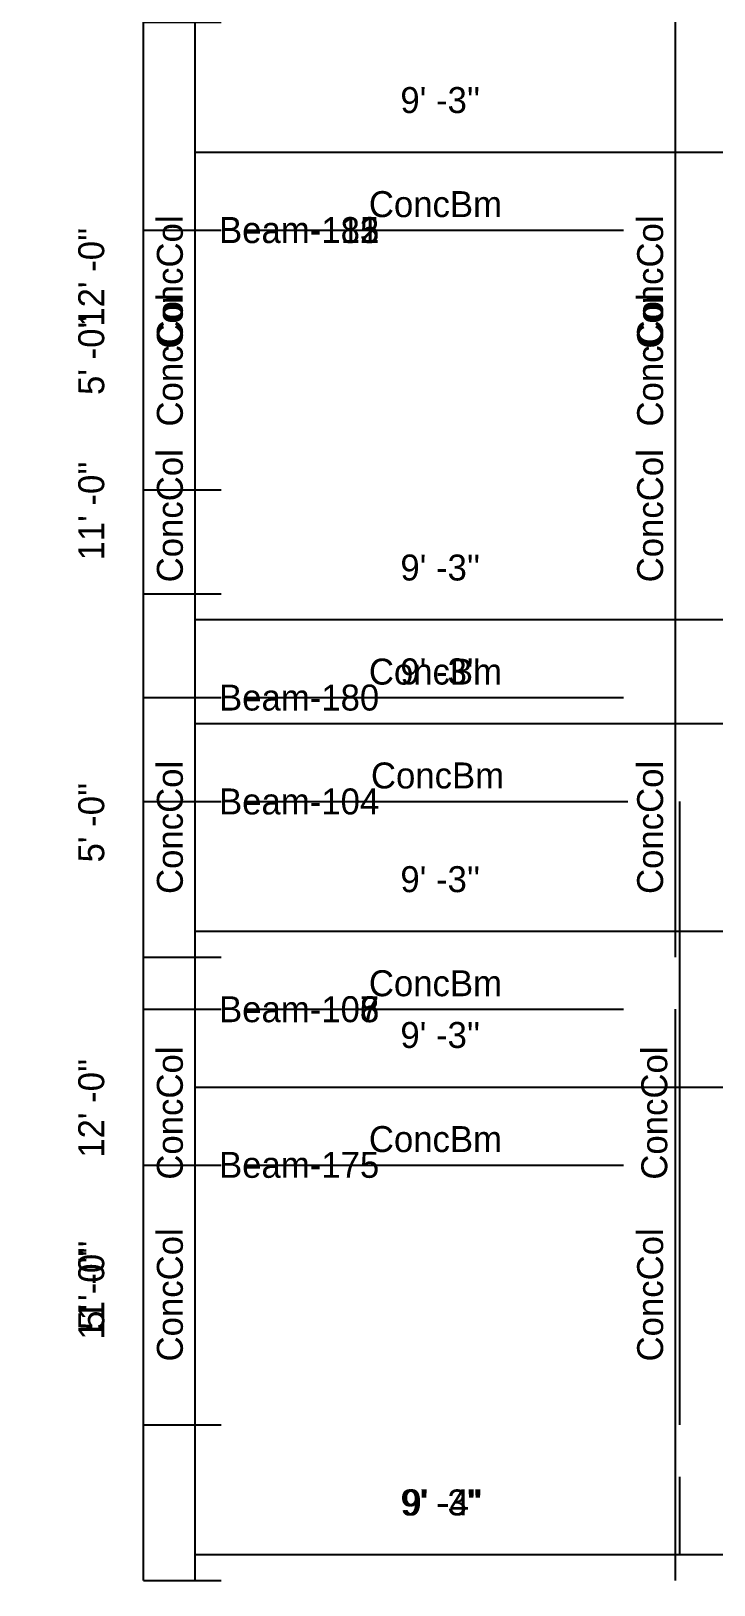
# Model space of a CAD drawing. Extents: x -38 to 2998, y -195 to 11529.
# Drawn here: x -38 to 119.9, y 3467 to 3826 of the extents above; entities that cross this region are included whole.
import ezdxf
from ezdxf.enums import TextEntityAlignment as Align

# ---------------------------------------------------------------- set-up
doc = ezdxf.new("R2010")
doc.units = 0
doc.header["$MEASUREMENT"] = 0
doc.layers.get('0').update_dxf_attribs({"linetype": 'CONTINUOUS'})
for name, color, linetype in [('CENTERLINES', 7, 'CONTINUOUS'), ('DIMENSIONS', 4, 'CONTINUOUS'), ('TEXT', 5, 'CONTINUOUS')]:
    doc.layers.add(name, color=color, linetype=linetype)
doc.dimstyles.get("Standard").update_dxf_attribs({"dimtxt": 0.18, "dimasz": 0.18, "dimexe": 0.18, "dimexo": 0.0625, "dimgap": 0.09, "dimtad": 0, "dimtih": 1, "dimtoh": 1, "dimdec": 4, "dimzin": 0, "dimtxsty": 'STANDARD', "dimcen": 0.09, "dimazin": 3, "dimtfac": 1, "dimtdec": 4, "dimtofl": 0, "dimtmove": 0, "dimatfit": 3, "dimtolj": 1, "dimtzin": 0})

# ---------------------------------------------------------------- blocks, each defined once
blk = doc.blocks.new('*D7805')
at = {"color": 1, "linetype": 'BYBLOCK'}
for points in [[(4.77, 3478.77), (3.71, 3477.71), (-3.71, 3470.29), (-4.77, 3469.23)], [(116.73, 3478.77), (115.67, 3477.71), (108.25, 3470.29), (107.19, 3469.23)]]:
    blk.add_solid(points, dxfattribs=at)
at = {"layer": 'DIMENSIONS', "color": 9, "linetype": 'BYBLOCK'}
for p, q in [((0, 3474), (0, 3492)), ((111.96, 3474), (111.96, 3492))]:
    blk.add_line(p, q, dxfattribs=at)
at = {"layer": 'DIMENSIONS', "color": 0, "linetype": 'BYBLOCK'}
blk.add_line((0, 3474), (111.96, 3474), dxfattribs=at)
at = {"layer": 'DIMENSIONS', "color": 0, "linetype": 'BYBLOCK', "insert": (55.98, 3486), "char_height": 6, "attachment_point": 5}
blk.add_mtext("\\A1; 9' -4''", dxfattribs=at)
blk = doc.blocks.new('*D7806')
at = {"color": 1, "linetype": 'BYBLOCK'}
for points in [[(116.73, 3478.77), (115.67, 3477.71), (108.25, 3470.29), (107.19, 3469.23)], [(236.73, 3478.77), (235.67, 3477.71), (228.25, 3470.29), (227.19, 3469.23)]]:
    blk.add_solid(points, dxfattribs=at)
at = {"layer": 'DIMENSIONS', "color": 9, "linetype": 'BYBLOCK'}
for p, q in [((111.96, 3474), (111.96, 3492)), ((231.96, 3474), (231.96, 3492))]:
    blk.add_line(p, q, dxfattribs=at)
at = {"layer": 'DIMENSIONS', "color": 0, "linetype": 'BYBLOCK'}
blk.add_line((111.96, 3474), (231.96, 3474), dxfattribs=at)
at = {"layer": 'DIMENSIONS', "color": 0, "linetype": 'BYBLOCK', "insert": (171.96, 3486), "char_height": 6, "attachment_point": 5}
blk.add_mtext("\\A1; 10' -0''", dxfattribs=at)
blk = doc.blocks.new('*D7825')
at = {"color": 1, "linetype": 'BYBLOCK'}
for points in [[(-8.29, 3644.29), (-7.23, 3643.23), (-16.77, 3652.77), (-15.71, 3651.71)], [(-8.29, 3500.29), (-7.23, 3499.23), (-16.77, 3508.77), (-15.71, 3507.71)]]:
    blk.add_solid(points, dxfattribs=at)
at = {"layer": 'DIMENSIONS', "color": 9, "linetype": 'BYBLOCK'}
for p, q in [((-12, 3648), (6, 3648)), ((-12, 3504), (6, 3504))]:
    blk.add_line(p, q, dxfattribs=at)
at = {"layer": 'DIMENSIONS', "color": 0, "linetype": 'BYBLOCK'}
blk.add_line((-12, 3504), (-12, 3648), dxfattribs=at)
at = {"layer": 'DIMENSIONS', "color": 0, "linetype": 'BYBLOCK', "insert": (-24, 3576), "char_height": 6, "attachment_point": 5, "rotation": 90}
blk.add_mtext("\\A1; 12' -0''", dxfattribs=at)
blk = doc.blocks.new('*D7826')
at = {"color": 1, "linetype": 'BYBLOCK'}
for points in [[(4.77, 3670.77), (3.71, 3669.71), (-3.71, 3662.29), (-4.77, 3661.23)], [(115.77, 3670.77), (114.71, 3669.71), (107.29, 3662.29), (106.23, 3661.23)]]:
    blk.add_solid(points, dxfattribs=at)
at = {"layer": 'DIMENSIONS', "color": 9, "linetype": 'BYBLOCK'}
for p, q in [((0, 3666), (0, 3684)), ((111, 3666), (111, 3684))]:
    blk.add_line(p, q, dxfattribs=at)
at = {"layer": 'DIMENSIONS', "color": 0, "linetype": 'BYBLOCK'}
blk.add_line((0, 3666), (111, 3666), dxfattribs=at)
at = {"layer": 'DIMENSIONS', "color": 0, "linetype": 'BYBLOCK', "insert": (55.5, 3678), "char_height": 6, "attachment_point": 5}
blk.add_mtext("\\A1; 9' -3''", dxfattribs=at)
blk = doc.blocks.new('*D7827')
at = {"color": 1, "linetype": 'BYBLOCK'}
for points in [[(115.77, 3670.77), (114.71, 3669.71), (107.29, 3662.29), (106.23, 3661.23)], [(244.77, 3670.77), (243.71, 3669.71), (236.29, 3662.29), (235.23, 3661.23)]]:
    blk.add_solid(points, dxfattribs=at)
at = {"layer": 'DIMENSIONS', "color": 9, "linetype": 'BYBLOCK'}
for p, q in [((111, 3666), (111, 3684)), ((240, 3666), (240, 3684))]:
    blk.add_line(p, q, dxfattribs=at)
at = {"layer": 'DIMENSIONS', "color": 0, "linetype": 'BYBLOCK'}
blk.add_line((111, 3666), (240, 3666), dxfattribs=at)
at = {"layer": 'DIMENSIONS', "color": 0, "linetype": 'BYBLOCK', "insert": (175.5, 3678), "char_height": 6, "attachment_point": 5}
blk.add_mtext("\\A1; 11' --3''", dxfattribs=at)
blk = doc.blocks.new('*D7841')
at = {"color": 1, "linetype": 'BYBLOCK'}
for points in [[(-8.29, 3836.29), (-7.23, 3835.23), (-16.77, 3844.77), (-15.71, 3843.71)], [(-8.29, 3692.29), (-7.23, 3691.23), (-16.77, 3700.77), (-15.71, 3699.71)]]:
    blk.add_solid(points, dxfattribs=at)
at = {"layer": 'DIMENSIONS', "color": 9, "linetype": 'BYBLOCK'}
for p, q in [((-12, 3840), (6, 3840)), ((-12, 3696), (6, 3696))]:
    blk.add_line(p, q, dxfattribs=at)
at = {"layer": 'DIMENSIONS', "color": 0, "linetype": 'BYBLOCK'}
blk.add_line((-12, 3696), (-12, 3840), dxfattribs=at)
at = {"layer": 'DIMENSIONS', "color": 0, "linetype": 'BYBLOCK', "insert": (-24, 3768), "char_height": 6, "attachment_point": 5, "rotation": 90}
blk.add_mtext("\\A1; 12' -0''", dxfattribs=at)
blk = doc.blocks.new('*D8311')
at = {"color": 1, "linetype": 'BYBLOCK'}
for points in [[(-8.29, 3596.29), (-7.23, 3595.23), (-16.77, 3604.77), (-15.71, 3603.71)], [(-8.29, 3464.29), (-7.23, 3463.23), (-16.77, 3472.77), (-15.71, 3471.71)]]:
    blk.add_solid(points, dxfattribs=at)
at = {"layer": 'DIMENSIONS', "color": 9, "linetype": 'BYBLOCK'}
for p, q in [((-12, 3600), (6, 3600)), ((-12, 3468), (6, 3468))]:
    blk.add_line(p, q, dxfattribs=at)
at = {"layer": 'DIMENSIONS', "color": 0, "linetype": 'BYBLOCK'}
blk.add_line((-12, 3468), (-12, 3600), dxfattribs=at)
at = {"layer": 'DIMENSIONS', "color": 0, "linetype": 'BYBLOCK', "insert": (-24, 3534), "char_height": 6, "attachment_point": 5, "rotation": 90}
blk.add_mtext("\\A1; 11' -0''", dxfattribs=at)
blk = doc.blocks.new('*D8312')
at = {"color": 1, "linetype": 'BYBLOCK'}
for points in [[(4.77, 3622.77), (3.71, 3621.71), (-3.71, 3614.29), (-4.77, 3613.23)], [(115.77, 3622.77), (114.71, 3621.71), (107.29, 3614.29), (106.23, 3613.23)]]:
    blk.add_solid(points, dxfattribs=at)
at = {"layer": 'DIMENSIONS', "color": 9, "linetype": 'BYBLOCK'}
for p, q in [((0, 3618), (0, 3636)), ((111, 3618), (111, 3636))]:
    blk.add_line(p, q, dxfattribs=at)
at = {"layer": 'DIMENSIONS', "color": 0, "linetype": 'BYBLOCK'}
blk.add_line((0, 3618), (111, 3618), dxfattribs=at)
at = {"layer": 'DIMENSIONS', "color": 0, "linetype": 'BYBLOCK', "insert": (55.5, 3630), "char_height": 6, "attachment_point": 5}
blk.add_mtext("\\A1; 9' -3''", dxfattribs=at)
blk = doc.blocks.new('*D8313')
at = {"color": 1, "linetype": 'BYBLOCK'}
for points in [[(115.77, 3622.77), (114.71, 3621.71), (107.29, 3614.29), (106.23, 3613.23)], [(244.77, 3622.77), (243.71, 3621.71), (236.29, 3614.29), (235.23, 3613.23)]]:
    blk.add_solid(points, dxfattribs=at)
at = {"layer": 'DIMENSIONS', "color": 9, "linetype": 'BYBLOCK'}
for p, q in [((111, 3618), (111, 3636)), ((240, 3618), (240, 3636))]:
    blk.add_line(p, q, dxfattribs=at)
at = {"layer": 'DIMENSIONS', "color": 0, "linetype": 'BYBLOCK'}
blk.add_line((111, 3618), (240, 3618), dxfattribs=at)
at = {"layer": 'DIMENSIONS', "color": 0, "linetype": 'BYBLOCK', "insert": (175.5, 3630), "char_height": 6, "attachment_point": 5}
blk.add_mtext("\\A1; 11' --3''", dxfattribs=at)
blk = doc.blocks.new('*D8327')
at = {"color": 1, "linetype": 'BYBLOCK'}
for points in [[(-8.29, 3776.29), (-7.23, 3775.23), (-16.77, 3784.77), (-15.71, 3783.71)], [(-8.29, 3644.29), (-7.23, 3643.23), (-16.77, 3652.77), (-15.71, 3651.71)]]:
    blk.add_solid(points, dxfattribs=at)
at = {"layer": 'DIMENSIONS', "color": 9, "linetype": 'BYBLOCK'}
for p, q in [((-12, 3780), (6, 3780)), ((-12, 3648), (6, 3648))]:
    blk.add_line(p, q, dxfattribs=at)
at = {"layer": 'DIMENSIONS', "color": 0, "linetype": 'BYBLOCK'}
blk.add_line((-12, 3648), (-12, 3780), dxfattribs=at)
at = {"layer": 'DIMENSIONS', "color": 0, "linetype": 'BYBLOCK', "insert": (-24, 3714), "char_height": 6, "attachment_point": 5, "rotation": 90}
blk.add_mtext("\\A1; 11' -0''", dxfattribs=at)
blk = doc.blocks.new('*D8328')
at = {"color": 1, "linetype": 'BYBLOCK'}
for points in [[(4.77, 3802.77), (3.71, 3801.71), (-3.71, 3794.29), (-4.77, 3793.23)], [(115.77, 3802.77), (114.71, 3801.71), (107.29, 3794.29), (106.23, 3793.23)]]:
    blk.add_solid(points, dxfattribs=at)
at = {"layer": 'DIMENSIONS', "color": 9, "linetype": 'BYBLOCK'}
for p, q in [((0, 3798), (0, 3816)), ((111, 3798), (111, 3816))]:
    blk.add_line(p, q, dxfattribs=at)
at = {"layer": 'DIMENSIONS', "color": 0, "linetype": 'BYBLOCK'}
blk.add_line((0, 3798), (111, 3798), dxfattribs=at)
at = {"layer": 'DIMENSIONS', "color": 0, "linetype": 'BYBLOCK', "insert": (55.5, 3810), "char_height": 6, "attachment_point": 5}
blk.add_mtext("\\A1; 9' -3''", dxfattribs=at)
blk = doc.blocks.new('*D8329')
at = {"color": 1, "linetype": 'BYBLOCK'}
for points in [[(115.77, 3802.77), (114.71, 3801.71), (107.29, 3794.29), (106.23, 3793.23)], [(244.77, 3802.77), (243.71, 3801.71), (236.29, 3794.29), (235.23, 3793.23)]]:
    blk.add_solid(points, dxfattribs=at)
at = {"layer": 'DIMENSIONS', "color": 9, "linetype": 'BYBLOCK'}
for p, q in [((111, 3798), (111, 3816)), ((240, 3798), (240, 3816))]:
    blk.add_line(p, q, dxfattribs=at)
at = {"layer": 'DIMENSIONS', "color": 0, "linetype": 'BYBLOCK'}
blk.add_line((111, 3798), (240, 3798), dxfattribs=at)
at = {"layer": 'DIMENSIONS', "color": 0, "linetype": 'BYBLOCK', "insert": (175.5, 3810), "char_height": 6, "attachment_point": 5}
blk.add_mtext("\\A1; 11' --3''", dxfattribs=at)
blk = doc.blocks.new('*D8331')
at = {"color": 1, "linetype": 'BYBLOCK'}
for points in [[(-8.29, 3956.29), (-7.23, 3955.23), (-16.77, 3964.77), (-15.71, 3963.71)], [(-8.29, 3824.29), (-7.23, 3823.23), (-16.77, 3832.77), (-15.71, 3831.71)]]:
    blk.add_solid(points, dxfattribs=at)
at = {"layer": 'DIMENSIONS', "color": 9, "linetype": 'BYBLOCK'}
for p, q in [((-12, 3960), (6, 3960)), ((-12, 3828), (6, 3828))]:
    blk.add_line(p, q, dxfattribs=at)
at = {"layer": 'DIMENSIONS', "color": 0, "linetype": 'BYBLOCK'}
blk.add_line((-12, 3828), (-12, 3960), dxfattribs=at)
at = {"layer": 'DIMENSIONS', "color": 0, "linetype": 'BYBLOCK', "insert": (-24, 3894), "char_height": 6, "attachment_point": 5, "rotation": 90}
blk.add_mtext("\\A1; 11' -0''", dxfattribs=at)
blk = doc.blocks.new('*D8781')
at = {"color": 1, "linetype": 'BYBLOCK'}
for points in [[(-8.29, 3596.29), (-7.23, 3595.23), (-16.77, 3604.77), (-15.71, 3603.71)], [(-8.29, 3464.29), (-7.23, 3463.23), (-16.77, 3472.77), (-15.71, 3471.71)]]:
    blk.add_solid(points, dxfattribs=at)
at = {"layer": 'DIMENSIONS', "color": 9, "linetype": 'BYBLOCK'}
for p, q in [((-12, 3600), (6, 3600)), ((-12, 3468), (6, 3468))]:
    blk.add_line(p, q, dxfattribs=at)
at = {"layer": 'DIMENSIONS', "color": 0, "linetype": 'BYBLOCK'}
blk.add_line((-12, 3468), (-12, 3600), dxfattribs=at)
at = {"layer": 'DIMENSIONS', "color": 0, "linetype": 'BYBLOCK', "insert": (-24, 3534), "char_height": 6, "attachment_point": 5, "rotation": 90}
blk.add_mtext("\\A1; 11' -0''", dxfattribs=at)
blk = doc.blocks.new('*D8782')
at = {"color": 1, "linetype": 'BYBLOCK'}
for points in [[(4.77, 3622.77), (3.71, 3621.71), (-3.71, 3614.29), (-4.77, 3613.23)], [(115.77, 3622.77), (114.71, 3621.71), (107.29, 3614.29), (106.23, 3613.23)]]:
    blk.add_solid(points, dxfattribs=at)
at = {"layer": 'DIMENSIONS', "color": 9, "linetype": 'BYBLOCK'}
for p, q in [((0, 3618), (0, 3636)), ((111, 3618), (111, 3636))]:
    blk.add_line(p, q, dxfattribs=at)
at = {"layer": 'DIMENSIONS', "color": 0, "linetype": 'BYBLOCK'}
blk.add_line((0, 3618), (111, 3618), dxfattribs=at)
at = {"layer": 'DIMENSIONS', "color": 0, "linetype": 'BYBLOCK', "insert": (55.5, 3630), "char_height": 6, "attachment_point": 5}
blk.add_mtext("\\A1; 9' -3''", dxfattribs=at)
blk = doc.blocks.new('*D8783')
at = {"color": 1, "linetype": 'BYBLOCK'}
for points in [[(115.77, 3622.77), (114.71, 3621.71), (107.29, 3614.29), (106.23, 3613.23)], [(244.77, 3622.77), (243.71, 3621.71), (236.29, 3614.29), (235.23, 3613.23)]]:
    blk.add_solid(points, dxfattribs=at)
at = {"layer": 'DIMENSIONS', "color": 9, "linetype": 'BYBLOCK'}
for p, q in [((111, 3618), (111, 3636)), ((240, 3618), (240, 3636))]:
    blk.add_line(p, q, dxfattribs=at)
at = {"layer": 'DIMENSIONS', "color": 0, "linetype": 'BYBLOCK'}
blk.add_line((111, 3618), (240, 3618), dxfattribs=at)
at = {"layer": 'DIMENSIONS', "color": 0, "linetype": 'BYBLOCK', "insert": (175.5, 3630), "char_height": 6, "attachment_point": 5}
blk.add_mtext("\\A1; 11' --3''", dxfattribs=at)
blk = doc.blocks.new('*D8797')
at = {"color": 1, "linetype": 'BYBLOCK'}
for points in [[(-8.29, 3776.29), (-7.23, 3775.23), (-16.77, 3784.77), (-15.71, 3783.71)], [(-8.29, 3644.29), (-7.23, 3643.23), (-16.77, 3652.77), (-15.71, 3651.71)]]:
    blk.add_solid(points, dxfattribs=at)
at = {"layer": 'DIMENSIONS', "color": 9, "linetype": 'BYBLOCK'}
for p, q in [((-12, 3780), (6, 3780)), ((-12, 3648), (6, 3648))]:
    blk.add_line(p, q, dxfattribs=at)
at = {"layer": 'DIMENSIONS', "color": 0, "linetype": 'BYBLOCK'}
blk.add_line((-12, 3648), (-12, 3780), dxfattribs=at)
at = {"layer": 'DIMENSIONS', "color": 0, "linetype": 'BYBLOCK', "insert": (-24, 3714), "char_height": 6, "attachment_point": 5, "rotation": 90}
blk.add_mtext("\\A1; 11' -0''", dxfattribs=at)
blk = doc.blocks.new('*D8798')
at = {"color": 1, "linetype": 'BYBLOCK'}
for points in [[(4.77, 3802.77), (3.71, 3801.71), (-3.71, 3794.29), (-4.77, 3793.23)], [(115.77, 3802.77), (114.71, 3801.71), (107.29, 3794.29), (106.23, 3793.23)]]:
    blk.add_solid(points, dxfattribs=at)
at = {"layer": 'DIMENSIONS', "color": 9, "linetype": 'BYBLOCK'}
for p, q in [((0, 3798), (0, 3816)), ((111, 3798), (111, 3816))]:
    blk.add_line(p, q, dxfattribs=at)
at = {"layer": 'DIMENSIONS', "color": 0, "linetype": 'BYBLOCK'}
blk.add_line((0, 3798), (111, 3798), dxfattribs=at)
at = {"layer": 'DIMENSIONS', "color": 0, "linetype": 'BYBLOCK', "insert": (55.5, 3810), "char_height": 6, "attachment_point": 5}
blk.add_mtext("\\A1; 9' -3''", dxfattribs=at)
blk = doc.blocks.new('*D8799')
at = {"color": 1, "linetype": 'BYBLOCK'}
for points in [[(115.77, 3802.77), (114.71, 3801.71), (107.29, 3794.29), (106.23, 3793.23)], [(244.77, 3802.77), (243.71, 3801.71), (236.29, 3794.29), (235.23, 3793.23)]]:
    blk.add_solid(points, dxfattribs=at)
at = {"layer": 'DIMENSIONS', "color": 9, "linetype": 'BYBLOCK'}
for p, q in [((111, 3798), (111, 3816)), ((240, 3798), (240, 3816))]:
    blk.add_line(p, q, dxfattribs=at)
at = {"layer": 'DIMENSIONS', "color": 0, "linetype": 'BYBLOCK'}
blk.add_line((111, 3798), (240, 3798), dxfattribs=at)
at = {"layer": 'DIMENSIONS', "color": 0, "linetype": 'BYBLOCK', "insert": (175.5, 3810), "char_height": 6, "attachment_point": 5}
blk.add_mtext("\\A1; 11' --3''", dxfattribs=at)
blk = doc.blocks.new('*D8801')
at = {"color": 1, "linetype": 'BYBLOCK'}
for points in [[(-8.29, 3956.29), (-7.23, 3955.23), (-16.77, 3964.77), (-15.71, 3963.71)], [(-8.29, 3824.29), (-7.23, 3823.23), (-16.77, 3832.77), (-15.71, 3831.71)]]:
    blk.add_solid(points, dxfattribs=at)
at = {"layer": 'DIMENSIONS', "color": 9, "linetype": 'BYBLOCK'}
for p, q in [((-12, 3960), (6, 3960)), ((-12, 3828), (6, 3828))]:
    blk.add_line(p, q, dxfattribs=at)
at = {"layer": 'DIMENSIONS', "color": 0, "linetype": 'BYBLOCK'}
blk.add_line((-12, 3828), (-12, 3960), dxfattribs=at)
at = {"layer": 'DIMENSIONS', "color": 0, "linetype": 'BYBLOCK', "insert": (-24, 3894), "char_height": 6, "attachment_point": 5, "rotation": 90}
blk.add_mtext("\\A1; 11' -0''", dxfattribs=at)
blk = doc.blocks.new('*D9251')
at = {"color": 1, "linetype": 'BYBLOCK'}
for points in [[(-8.29, 3596.29), (-7.23, 3595.23), (-16.77, 3604.77), (-15.71, 3603.71)], [(-8.29, 3464.29), (-7.23, 3463.23), (-16.77, 3472.77), (-15.71, 3471.71)]]:
    blk.add_solid(points, dxfattribs=at)
at = {"layer": 'DIMENSIONS', "color": 9, "linetype": 'BYBLOCK'}
for p, q in [((-12, 3600), (6, 3600)), ((-12, 3468), (6, 3468))]:
    blk.add_line(p, q, dxfattribs=at)
at = {"layer": 'DIMENSIONS', "color": 0, "linetype": 'BYBLOCK'}
blk.add_line((-12, 3468), (-12, 3600), dxfattribs=at)
at = {"layer": 'DIMENSIONS', "color": 0, "linetype": 'BYBLOCK', "insert": (-24, 3534), "char_height": 6, "attachment_point": 5, "rotation": 90}
blk.add_mtext("\\A1; 11' -0''", dxfattribs=at)
blk = doc.blocks.new('*D9252')
at = {"color": 1, "linetype": 'BYBLOCK'}
for points in [[(4.77, 3622.77), (3.71, 3621.71), (-3.71, 3614.29), (-4.77, 3613.23)], [(115.77, 3622.77), (114.71, 3621.71), (107.29, 3614.29), (106.23, 3613.23)]]:
    blk.add_solid(points, dxfattribs=at)
at = {"layer": 'DIMENSIONS', "color": 9, "linetype": 'BYBLOCK'}
for p, q in [((0, 3618), (0, 3636)), ((111, 3618), (111, 3636))]:
    blk.add_line(p, q, dxfattribs=at)
at = {"layer": 'DIMENSIONS', "color": 0, "linetype": 'BYBLOCK'}
blk.add_line((0, 3618), (111, 3618), dxfattribs=at)
at = {"layer": 'DIMENSIONS', "color": 0, "linetype": 'BYBLOCK', "insert": (55.5, 3630), "char_height": 6, "attachment_point": 5}
blk.add_mtext("\\A1; 9' -3''", dxfattribs=at)
blk = doc.blocks.new('*D9253')
at = {"color": 1, "linetype": 'BYBLOCK'}
for points in [[(115.77, 3622.77), (114.71, 3621.71), (107.29, 3614.29), (106.23, 3613.23)], [(244.77, 3622.77), (243.71, 3621.71), (236.29, 3614.29), (235.23, 3613.23)]]:
    blk.add_solid(points, dxfattribs=at)
at = {"layer": 'DIMENSIONS', "color": 9, "linetype": 'BYBLOCK'}
for p, q in [((111, 3618), (111, 3636)), ((240, 3618), (240, 3636))]:
    blk.add_line(p, q, dxfattribs=at)
at = {"layer": 'DIMENSIONS', "color": 0, "linetype": 'BYBLOCK'}
blk.add_line((111, 3618), (240, 3618), dxfattribs=at)
at = {"layer": 'DIMENSIONS', "color": 0, "linetype": 'BYBLOCK', "insert": (175.5, 3630), "char_height": 6, "attachment_point": 5}
blk.add_mtext("\\A1; 11' --3''", dxfattribs=at)
blk = doc.blocks.new('*D9267')
at = {"color": 1, "linetype": 'BYBLOCK'}
for points in [[(-8.29, 3776.29), (-7.23, 3775.23), (-16.77, 3784.77), (-15.71, 3783.71)], [(-8.29, 3644.29), (-7.23, 3643.23), (-16.77, 3652.77), (-15.71, 3651.71)]]:
    blk.add_solid(points, dxfattribs=at)
at = {"layer": 'DIMENSIONS', "color": 9, "linetype": 'BYBLOCK'}
for p, q in [((-12, 3780), (6, 3780)), ((-12, 3648), (6, 3648))]:
    blk.add_line(p, q, dxfattribs=at)
at = {"layer": 'DIMENSIONS', "color": 0, "linetype": 'BYBLOCK'}
blk.add_line((-12, 3648), (-12, 3780), dxfattribs=at)
at = {"layer": 'DIMENSIONS', "color": 0, "linetype": 'BYBLOCK', "insert": (-24, 3714), "char_height": 6, "attachment_point": 5, "rotation": 90}
blk.add_mtext("\\A1; 11' -0''", dxfattribs=at)
blk = doc.blocks.new('*D9268')
at = {"color": 1, "linetype": 'BYBLOCK'}
for points in [[(4.77, 3802.77), (3.71, 3801.71), (-3.71, 3794.29), (-4.77, 3793.23)], [(115.77, 3802.77), (114.71, 3801.71), (107.29, 3794.29), (106.23, 3793.23)]]:
    blk.add_solid(points, dxfattribs=at)
at = {"layer": 'DIMENSIONS', "color": 9, "linetype": 'BYBLOCK'}
for p, q in [((0, 3798), (0, 3816)), ((111, 3798), (111, 3816))]:
    blk.add_line(p, q, dxfattribs=at)
at = {"layer": 'DIMENSIONS', "color": 0, "linetype": 'BYBLOCK'}
blk.add_line((0, 3798), (111, 3798), dxfattribs=at)
at = {"layer": 'DIMENSIONS', "color": 0, "linetype": 'BYBLOCK', "insert": (55.5, 3810), "char_height": 6, "attachment_point": 5}
blk.add_mtext("\\A1; 9' -3''", dxfattribs=at)
blk = doc.blocks.new('*D9269')
at = {"color": 1, "linetype": 'BYBLOCK'}
for points in [[(115.77, 3802.77), (114.71, 3801.71), (107.29, 3794.29), (106.23, 3793.23)], [(244.77, 3802.77), (243.71, 3801.71), (236.29, 3794.29), (235.23, 3793.23)]]:
    blk.add_solid(points, dxfattribs=at)
at = {"layer": 'DIMENSIONS', "color": 9, "linetype": 'BYBLOCK'}
for p, q in [((111, 3798), (111, 3816)), ((240, 3798), (240, 3816))]:
    blk.add_line(p, q, dxfattribs=at)
at = {"layer": 'DIMENSIONS', "color": 0, "linetype": 'BYBLOCK'}
blk.add_line((111, 3798), (240, 3798), dxfattribs=at)
at = {"layer": 'DIMENSIONS', "color": 0, "linetype": 'BYBLOCK', "insert": (175.5, 3810), "char_height": 6, "attachment_point": 5}
blk.add_mtext("\\A1; 11' --3''", dxfattribs=at)
blk = doc.blocks.new('*D9271')
at = {"color": 1, "linetype": 'BYBLOCK'}
for points in [[(-8.29, 3956.29), (-7.23, 3955.23), (-16.77, 3964.77), (-15.71, 3963.71)], [(-8.29, 3824.29), (-7.23, 3823.23), (-16.77, 3832.77), (-15.71, 3831.71)]]:
    blk.add_solid(points, dxfattribs=at)
at = {"layer": 'DIMENSIONS', "color": 9, "linetype": 'BYBLOCK'}
for p, q in [((-12, 3960), (6, 3960)), ((-12, 3828), (6, 3828))]:
    blk.add_line(p, q, dxfattribs=at)
at = {"layer": 'DIMENSIONS', "color": 0, "linetype": 'BYBLOCK'}
blk.add_line((-12, 3828), (-12, 3960), dxfattribs=at)
at = {"layer": 'DIMENSIONS', "color": 0, "linetype": 'BYBLOCK', "insert": (-24, 3894), "char_height": 6, "attachment_point": 5, "rotation": 90}
blk.add_mtext("\\A1; 11' -0''", dxfattribs=at)
blk = doc.blocks.new('*D9782')
at = {"color": 1, "linetype": 'BYBLOCK'}
for points in [[(4.77, 3478.77), (3.71, 3477.71), (-3.71, 3470.29), (-4.77, 3469.23)], [(115.77, 3478.77), (114.71, 3477.71), (107.29, 3470.29), (106.23, 3469.23)]]:
    blk.add_solid(points, dxfattribs=at)
at = {"layer": 'DIMENSIONS', "color": 9, "linetype": 'BYBLOCK'}
for p, q in [((0, 3474), (0, 3492)), ((111, 3474), (111, 3492))]:
    blk.add_line(p, q, dxfattribs=at)
at = {"layer": 'DIMENSIONS', "color": 0, "linetype": 'BYBLOCK'}
blk.add_line((0, 3474), (111, 3474), dxfattribs=at)
at = {"layer": 'DIMENSIONS', "color": 0, "linetype": 'BYBLOCK', "insert": (55.5, 3486), "char_height": 6, "attachment_point": 5}
blk.add_mtext("\\A1; 9' -3''", dxfattribs=at)
blk = doc.blocks.new('*D9783')
at = {"color": 1, "linetype": 'BYBLOCK'}
for points in [[(115.77, 3478.77), (114.71, 3477.71), (107.29, 3470.29), (106.23, 3469.23)], [(244.77, 3478.77), (243.71, 3477.71), (236.29, 3470.29), (235.23, 3469.23)]]:
    blk.add_solid(points, dxfattribs=at)
at = {"layer": 'DIMENSIONS', "color": 9, "linetype": 'BYBLOCK'}
for p, q in [((111, 3474), (111, 3492)), ((240, 3474), (240, 3492))]:
    blk.add_line(p, q, dxfattribs=at)
at = {"layer": 'DIMENSIONS', "color": 0, "linetype": 'BYBLOCK'}
blk.add_line((111, 3474), (240, 3474), dxfattribs=at)
at = {"layer": 'DIMENSIONS', "color": 0, "linetype": 'BYBLOCK', "insert": (175.5, 3486), "char_height": 6, "attachment_point": 5}
blk.add_mtext("\\A1; 11' --3''", dxfattribs=at)
blk = doc.blocks.new('*D9785')
at = {"color": 1, "linetype": 'BYBLOCK'}
for points in [[(-8.29, 3560.29), (-7.23, 3559.23), (-16.77, 3568.77), (-15.71, 3567.71)], [(-8.29, 3500.29), (-7.23, 3499.23), (-16.77, 3508.77), (-15.71, 3507.71)]]:
    blk.add_solid(points, dxfattribs=at)
at = {"layer": 'DIMENSIONS', "color": 9, "linetype": 'BYBLOCK'}
for p, q in [((-12, 3564), (6, 3564)), ((-12, 3504), (6, 3504))]:
    blk.add_line(p, q, dxfattribs=at)
at = {"layer": 'DIMENSIONS', "color": 0, "linetype": 'BYBLOCK'}
blk.add_line((-12, 3504), (-12, 3564), dxfattribs=at)
at = {"layer": 'DIMENSIONS', "color": 0, "linetype": 'BYBLOCK', "insert": (-24, 3534), "char_height": 6, "attachment_point": 5, "rotation": 90}
blk.add_mtext("\\A1; 5' -0''", dxfattribs=at)
blk = doc.blocks.new('*D9786')
at = {"color": 1, "linetype": 'BYBLOCK'}
for points in [[(4.77, 3586.77), (3.71, 3585.71), (-3.71, 3578.29), (-4.77, 3577.23)], [(115.77, 3586.77), (114.71, 3585.71), (107.29, 3578.29), (106.23, 3577.23)]]:
    blk.add_solid(points, dxfattribs=at)
at = {"layer": 'DIMENSIONS', "color": 9, "linetype": 'BYBLOCK'}
for p, q in [((0, 3582), (0, 3600)), ((111, 3582), (111, 3600))]:
    blk.add_line(p, q, dxfattribs=at)
at = {"layer": 'DIMENSIONS', "color": 0, "linetype": 'BYBLOCK'}
blk.add_line((0, 3582), (111, 3582), dxfattribs=at)
at = {"layer": 'DIMENSIONS', "color": 0, "linetype": 'BYBLOCK', "insert": (55.5, 3594), "char_height": 6, "attachment_point": 5}
blk.add_mtext("\\A1; 9' -3''", dxfattribs=at)
blk = doc.blocks.new('*D9787')
at = {"color": 1, "linetype": 'BYBLOCK'}
for points in [[(115.77, 3586.77), (114.71, 3585.71), (107.29, 3578.29), (106.23, 3577.23)], [(244.77, 3586.77), (243.71, 3585.71), (236.29, 3578.29), (235.23, 3577.23)]]:
    blk.add_solid(points, dxfattribs=at)
at = {"layer": 'DIMENSIONS', "color": 9, "linetype": 'BYBLOCK'}
for p, q in [((111, 3582), (111, 3600)), ((240, 3582), (240, 3600))]:
    blk.add_line(p, q, dxfattribs=at)
at = {"layer": 'DIMENSIONS', "color": 0, "linetype": 'BYBLOCK'}
blk.add_line((111, 3582), (240, 3582), dxfattribs=at)
at = {"layer": 'DIMENSIONS', "color": 0, "linetype": 'BYBLOCK', "insert": (175.5, 3594), "char_height": 6, "attachment_point": 5}
blk.add_mtext("\\A1; 11' --3''", dxfattribs=at)
blk = doc.blocks.new('*D9789')
at = {"color": 1, "linetype": 'BYBLOCK'}
for points in [[(-8.29, 3668.29), (-7.23, 3667.23), (-16.77, 3676.77), (-15.71, 3675.71)], [(-8.29, 3608.29), (-7.23, 3607.23), (-16.77, 3616.77), (-15.71, 3615.71)]]:
    blk.add_solid(points, dxfattribs=at)
at = {"layer": 'DIMENSIONS', "color": 9, "linetype": 'BYBLOCK'}
for p, q in [((-12, 3672), (6, 3672)), ((-12, 3612), (6, 3612))]:
    blk.add_line(p, q, dxfattribs=at)
at = {"layer": 'DIMENSIONS', "color": 0, "linetype": 'BYBLOCK'}
blk.add_line((-12, 3612), (-12, 3672), dxfattribs=at)
at = {"layer": 'DIMENSIONS', "color": 0, "linetype": 'BYBLOCK', "insert": (-24, 3642), "char_height": 6, "attachment_point": 5, "rotation": 90}
blk.add_mtext("\\A1; 5' -0''", dxfattribs=at)
blk = doc.blocks.new('*D9790')
at = {"color": 1, "linetype": 'BYBLOCK'}
for points in [[(4.77, 3694.77), (3.71, 3693.71), (-3.71, 3686.29), (-4.77, 3685.23)], [(115.77, 3694.77), (114.71, 3693.71), (107.29, 3686.29), (106.23, 3685.23)]]:
    blk.add_solid(points, dxfattribs=at)
at = {"layer": 'DIMENSIONS', "color": 9, "linetype": 'BYBLOCK'}
for p, q in [((0, 3690), (0, 3708)), ((111, 3690), (111, 3708))]:
    blk.add_line(p, q, dxfattribs=at)
at = {"layer": 'DIMENSIONS', "color": 0, "linetype": 'BYBLOCK'}
blk.add_line((0, 3690), (111, 3690), dxfattribs=at)
at = {"layer": 'DIMENSIONS', "color": 0, "linetype": 'BYBLOCK', "insert": (55.5, 3702), "char_height": 6, "attachment_point": 5}
blk.add_mtext("\\A1; 9' -3''", dxfattribs=at)
blk = doc.blocks.new('*D9791')
at = {"color": 1, "linetype": 'BYBLOCK'}
for points in [[(115.77, 3694.77), (114.71, 3693.71), (107.29, 3686.29), (106.23, 3685.23)], [(244.77, 3694.77), (243.71, 3693.71), (236.29, 3686.29), (235.23, 3685.23)]]:
    blk.add_solid(points, dxfattribs=at)
at = {"layer": 'DIMENSIONS', "color": 9, "linetype": 'BYBLOCK'}
for p, q in [((111, 3690), (111, 3708)), ((240, 3690), (240, 3708))]:
    blk.add_line(p, q, dxfattribs=at)
at = {"layer": 'DIMENSIONS', "color": 0, "linetype": 'BYBLOCK'}
blk.add_line((111, 3690), (240, 3690), dxfattribs=at)
at = {"layer": 'DIMENSIONS', "color": 0, "linetype": 'BYBLOCK', "insert": (175.5, 3702), "char_height": 6, "attachment_point": 5}
blk.add_mtext("\\A1; 11' --3''", dxfattribs=at)
blk = doc.blocks.new('*D9805')
at = {"color": 1, "linetype": 'BYBLOCK'}
for points in [[(-8.29, 3776.29), (-7.23, 3775.23), (-16.77, 3784.77), (-15.71, 3783.71)], [(-8.29, 3716.29), (-7.23, 3715.23), (-16.77, 3724.77), (-15.71, 3723.71)]]:
    blk.add_solid(points, dxfattribs=at)
at = {"layer": 'DIMENSIONS', "color": 9, "linetype": 'BYBLOCK'}
for p, q in [((-12, 3780), (6, 3780)), ((-12, 3720), (6, 3720))]:
    blk.add_line(p, q, dxfattribs=at)
at = {"layer": 'DIMENSIONS', "color": 0, "linetype": 'BYBLOCK'}
blk.add_line((-12, 3720), (-12, 3780), dxfattribs=at)
at = {"layer": 'DIMENSIONS', "color": 0, "linetype": 'BYBLOCK', "insert": (-24, 3750), "char_height": 6, "attachment_point": 5, "rotation": 90}
blk.add_mtext("\\A1; 5' -0''", dxfattribs=at)
blk = doc.blocks.new('*D9806')
at = {"color": 1, "linetype": 'BYBLOCK'}
for points in [[(4.77, 3802.77), (3.71, 3801.71), (-3.71, 3794.29), (-4.77, 3793.23)], [(115.77, 3802.77), (114.71, 3801.71), (107.29, 3794.29), (106.23, 3793.23)]]:
    blk.add_solid(points, dxfattribs=at)
at = {"layer": 'DIMENSIONS', "color": 9, "linetype": 'BYBLOCK'}
for p, q in [((0, 3798), (0, 3816)), ((111, 3798), (111, 3816))]:
    blk.add_line(p, q, dxfattribs=at)
at = {"layer": 'DIMENSIONS', "color": 0, "linetype": 'BYBLOCK'}
blk.add_line((0, 3798), (111, 3798), dxfattribs=at)
at = {"layer": 'DIMENSIONS', "color": 0, "linetype": 'BYBLOCK', "insert": (55.5, 3810), "char_height": 6, "attachment_point": 5}
blk.add_mtext("\\A1; 9' -3''", dxfattribs=at)
blk = doc.blocks.new('*D9807')
at = {"color": 1, "linetype": 'BYBLOCK'}
for points in [[(115.77, 3802.77), (114.71, 3801.71), (107.29, 3794.29), (106.23, 3793.23)], [(244.77, 3802.77), (243.71, 3801.71), (236.29, 3794.29), (235.23, 3793.23)]]:
    blk.add_solid(points, dxfattribs=at)
at = {"layer": 'DIMENSIONS', "color": 9, "linetype": 'BYBLOCK'}
for p, q in [((111, 3798), (111, 3816)), ((240, 3798), (240, 3816))]:
    blk.add_line(p, q, dxfattribs=at)
at = {"layer": 'DIMENSIONS', "color": 0, "linetype": 'BYBLOCK'}
blk.add_line((111, 3798), (240, 3798), dxfattribs=at)
at = {"layer": 'DIMENSIONS', "color": 0, "linetype": 'BYBLOCK', "insert": (175.5, 3810), "char_height": 6, "attachment_point": 5}
blk.add_mtext("\\A1; 11' --3''", dxfattribs=at)
blk = doc.blocks.new('*D9821')
at = {"color": 1, "linetype": 'BYBLOCK'}
for points in [[(-8.29, 3884.29), (-7.23, 3883.23), (-16.77, 3892.77), (-15.71, 3891.71)], [(-8.29, 3824.29), (-7.23, 3823.23), (-16.77, 3832.77), (-15.71, 3831.71)]]:
    blk.add_solid(points, dxfattribs=at)
at = {"layer": 'DIMENSIONS', "color": 9, "linetype": 'BYBLOCK'}
for p, q in [((-12, 3888), (6, 3888)), ((-12, 3828), (6, 3828))]:
    blk.add_line(p, q, dxfattribs=at)
at = {"layer": 'DIMENSIONS', "color": 0, "linetype": 'BYBLOCK'}
blk.add_line((-12, 3828), (-12, 3888), dxfattribs=at)
at = {"layer": 'DIMENSIONS', "color": 0, "linetype": 'BYBLOCK', "insert": (-24, 3858), "char_height": 6, "attachment_point": 5, "rotation": 90}
blk.add_mtext("\\A1; 5' -0''", dxfattribs=at)

msp = doc.modelspace()

# ---------------------------------------------------------------- linework, layer by layer
at = {"layer": 'CENTERLINES', "color": 0, "linetype": 'CONTINUOUS'}
for p, q in [((0, 3696), (0, 3840)), ((111, 3696), (111, 3840)), ((0, 3648), (0, 3780)), ((0, 3648), (0, 3780)), ((0, 3648), (0, 3780)), ((0, 3720), (0, 3780)), ((12, 3780), (99, 3780)), ((12, 3780), (99, 3780)), ((12, 3780), (99, 3780)), ((12, 3780), (99, 3780)), ((111, 3648), (111, 3780)), ((111, 3648), (111, 3780)), ((111, 3648), (111, 3780)), ((111, 3720), (111, 3780)), ((0, 3612), (0, 3672)), ((12, 3672), (99, 3672)), ((111, 3612), (111, 3672)), ((0, 3504), (0, 3648)), ((12, 3648), (99.96, 3648)), ((111.96, 3504), (111.96, 3648)), ((0, 3468), (0, 3600)), ((0, 3468), (0, 3600)), ((0, 3468), (0, 3600)), ((12, 3600), (99, 3600)), ((12, 3600), (99, 3600)), ((12, 3600), (99, 3600)), ((111, 3468), (111, 3600)), ((111, 3468), (111, 3600)), ((111, 3468), (111, 3600)), ((0, 3504), (0, 3564)), ((12, 3564), (99, 3564)), ((111, 3504), (111, 3564))]:
    msp.add_line(p, q, dxfattribs=at)

# ---------------------------------------------------------------- texts
at = {"layer": 'TEXT', "color": 0}
for s, p in [('ConcBm', (55.5, 3786)), ('ConcBm', (55.5, 3786)), ('ConcBm', (55.5, 3786)), ('ConcBm', (55.5, 3786)), ('Beam-113', (24, 3780)), ('Beam-112', (24, 3780)), ('Beam-185', (24, 3780)), ('Beam-111', (24, 3780)), ('ConcBm', (55.5, 3678)), ('Beam-180', (24, 3672)), ('ConcBm', (55.98, 3654)), ('Beam-104', (24, 3648)), ('ConcBm', (55.5, 3606)), ('ConcBm', (55.5, 3606)), ('ConcBm', (55.5, 3606)), ('Beam-108', (24, 3600)), ('Beam-107', (24, 3600)), ('Beam-106', (24, 3600)), ('ConcBm', (55.5, 3570)), ('Beam-175', (24, 3564))]:
    msp.add_text(s, height=6, dxfattribs=at).set_placement(p, align=Align.MIDDLE)
for p in [(-6, 3768), (105, 3768), (-6, 3750), (105, 3750), (-6, 3714), (-6, 3714), (-6, 3714), (105, 3714), (105, 3714), (105, 3714), (-6, 3642), (105, 3642), (-6, 3576), (105.96, 3576), (-6, 3534), (-6, 3534), (-6, 3534), (-6, 3534), (105, 3534), (105, 3534), (105, 3534), (105, 3534)]:
    msp.add_text('ConcCol', height=6, rotation=90, dxfattribs=at).set_placement(p, align=Align.MIDDLE)

# ---------------------------------------------------------------- dimensions: what is measured, and where the dimension line sits
at = {"layer": 'DIMENSIONS'}
for base, p1, p2, picture, middle in [((-12, 3960), (-24, 3828), (-24, 3960), '*D8331', (-24, 3894)), ((-12, 3960), (-24, 3828), (-24, 3960), '*D8801', (-24, 3894)), ((-12, 3960), (-24, 3828), (-24, 3960), '*D9271', (-24, 3894)), ((-12, 3888), (-24, 3828), (-24, 3888), '*D9821', (-24, 3858)), ((-12, 3840), (-24, 3696), (-24, 3840), '*D7841', (-24, 3768)), ((111, 3798), (0, 3786), (111, 3786), '*D8328', (55.5, 3786)), ((111, 3798), (0, 3786), (111, 3786), '*D8798', (55.5, 3786)), ((111, 3798), (0, 3786), (111, 3786), '*D9268', (55.5, 3786)), ((111, 3798), (0, 3786), (111, 3786), '*D9806', (55.5, 3786)), ((240, 3798), (111, 3786), (240, 3786), '*D8329', (175.5, 3786)), ((240, 3798), (111, 3786), (240, 3786), '*D8799', (175.5, 3786)), ((240, 3798), (111, 3786), (240, 3786), '*D9269', (175.5, 3786)), ((240, 3798), (111, 3786), (240, 3786), '*D9807', (175.5, 3786)), ((-12, 3780), (-24, 3648), (-24, 3780), '*D8327', (-24, 3714)), ((-12, 3780), (-24, 3648), (-24, 3780), '*D8797', (-24, 3714)), ((-12, 3780), (-24, 3648), (-24, 3780), '*D9267', (-24, 3714)), ((-12, 3780), (-24, 3720), (-24, 3780), '*D9805', (-24, 3750)), ((111, 3690), (0, 3678), (111, 3678), '*D9790', (55.5, 3678)), ((240, 3690), (111, 3678), (240, 3678), '*D9791', (175.5, 3678)), ((111, 3666), (0, 3654), (111, 3654), '*D7826', (55.5, 3654)), ((240, 3666), (111, 3654), (240, 3654), '*D7827', (175.5, 3654)), ((-12, 3672), (-24, 3612), (-24, 3672), '*D9789', (-24, 3642)), ((-12, 3648), (-24, 3504), (-24, 3648), '*D7825', (-24, 3576)), ((111, 3618), (0, 3606), (111, 3606), '*D8312', (55.5, 3606)), ((111, 3618), (0, 3606), (111, 3606), '*D8782', (55.5, 3606)), ((111, 3618), (0, 3606), (111, 3606), '*D9252', (55.5, 3606)), ((240, 3618), (111, 3606), (240, 3606), '*D8313', (175.5, 3606)), ((240, 3618), (111, 3606), (240, 3606), '*D8783', (175.5, 3606)), ((240, 3618), (111, 3606), (240, 3606), '*D9253', (175.5, 3606)), ((111, 3582), (0, 3570), (111, 3570), '*D9786', (55.5, 3570)), ((240, 3582), (111, 3570), (240, 3570), '*D9787', (175.5, 3570)), ((-12, 3600), (-24, 3468), (-24, 3600), '*D8311', (-24, 3534)), ((-12, 3600), (-24, 3468), (-24, 3600), '*D8781', (-24, 3534)), ((-12, 3600), (-24, 3468), (-24, 3600), '*D9251', (-24, 3534)), ((-12, 3564), (-24, 3504), (-24, 3564), '*D9785', (-24, 3534)), ((111.96, 3474), (0, 3462), (111.96, 3462), '*D7805', (55.98, 3462)), ((111, 3474), (0, 3462), (111, 3462), '*D9782', (55.5, 3462)), ((240, 3474), (111, 3462), (240, 3462), '*D9783', (175.5, 3462)), ((231.96, 3474), (111.96, 3462), (231.96, 3462), '*D7806', (171.96, 3462))]:
    dim = msp.add_linear_dim(base=base, p1=p1, p2=p2, dimstyle='STANDARD', dxfattribs=at)
    dim.commit()
    dim.dimension.update_dxf_attribs({"geometry": picture, "text_midpoint": middle})

doc.saveas('drawing.dxf')
